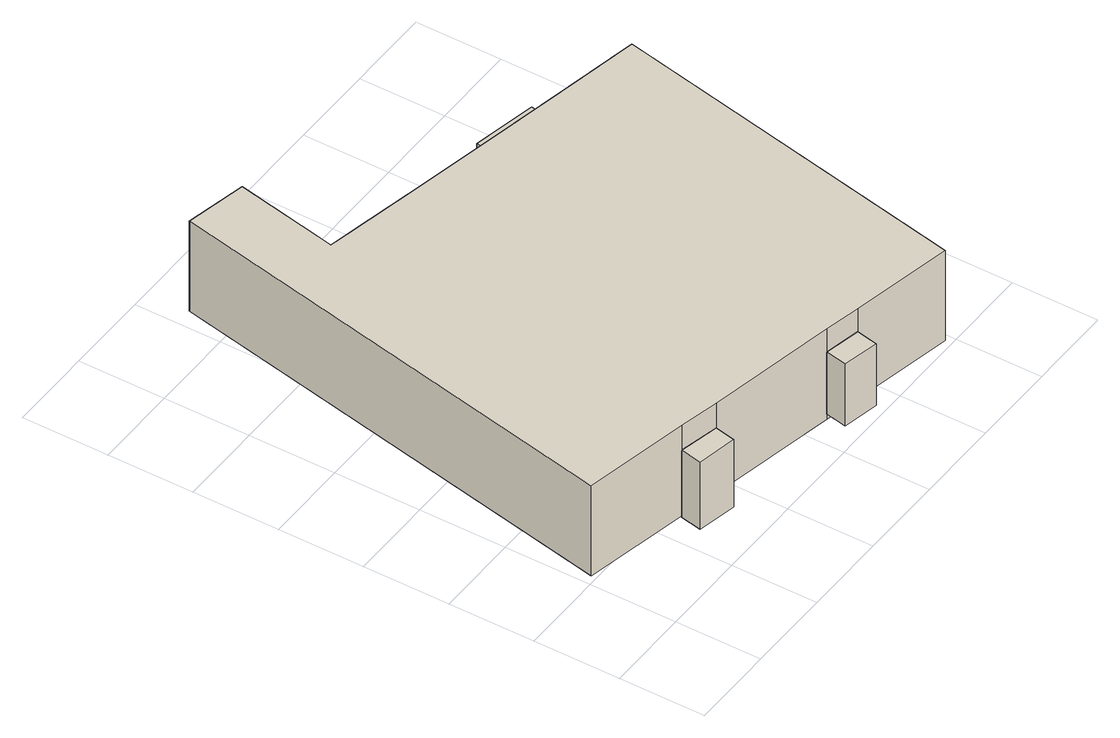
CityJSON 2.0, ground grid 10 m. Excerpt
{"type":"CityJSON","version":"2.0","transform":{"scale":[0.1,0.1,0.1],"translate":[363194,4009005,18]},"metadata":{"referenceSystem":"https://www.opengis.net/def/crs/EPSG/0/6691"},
"CityObjects":{
"building1":{"type":"Building","attributes":{"枝番":1,"利根川水系渡良瀬川洪水浸水想定区域（想定最大規模）.規模":"L2","利根川水系渡良瀬川洪水浸水想定区域（想定最大規模）.浸水ランク":"2","利根川水系渡良瀬川洪水浸水想定区域（想定最大規模）.浸水深":1.24,"利根川水系利根川洪水浸水想定区域（計画規模）.規模":"L1","利根川水系利根川洪水浸水想定区域（計画規模）.浸水ランク":"3","利根川水系利根川洪水浸水想定区域（計画規模）.浸水深":3.64,"利根川水系利根川洪水浸水想定区域（想定最大規模）.規模":"L2","利根川水系利根川洪水浸水想定区域（想定最大規模）.浸水ランク":"4","利根川水系利根川洪水浸水想定区域（想定最大規模）.浸水深":5.12,"measuredHeight":12.4,"BuildingDetails.prefecture":"10","BuildingDetails.city":"10207"},"geometry":[{"type":"Solid","lod":"1","boundaries":[[[[0,1,2,3]],[[2,4,5,3]],[[1,6,4,2]],[[0,7,6,1]],[[3,5,7,0]],[[4,6,7,5]]]]}]},
"building2":{"type":"Building","attributes":{"枝番":1,"利根川水系渡良瀬川洪水浸水想定区域（想定最大規模）.規模":"L2","利根川水系渡良瀬川洪水浸水想定区域（想定最大規模）.浸水ランク":"2","利根川水系渡良瀬川洪水浸水想定区域（想定最大規模）.浸水深":1.44,"利根川水系渡良瀬川洪水浸水想定区域（想定最大規模）.継続時間":22.4,"利根川水系利根川洪水浸水想定区域（計画規模）.規模":"L1","利根川水系利根川洪水浸水想定区域（計画規模）.浸水ランク":"3","利根川水系利根川洪水浸水想定区域（計画規模）.浸水深":3.83,"利根川水系利根川洪水浸水想定区域（想定最大規模）.規模":"L2","利根川水系利根川洪水浸水想定区域（想定最大規模）.浸水ランク":"4","利根川水系利根川洪水浸水想定区域（想定最大規模）.浸水深":5.32,"measuredHeight":11.5,"BuildingDetails.prefecture":"10","BuildingDetails.city":"10207"},"geometry":[{"type":"Solid","lod":"1","boundaries":[[[[8,9,10,11]],[[10,12,13,11]],[[9,14,12,10]],[[8,15,14,9]],[[11,13,15,8]],[[12,14,15,13]]]]}]},
"building3":{"type":"Building","attributes":{"枝番":1,"利根川水系渡良瀬川洪水浸水想定区域（想定最大規模）.規模":"L2","利根川水系渡良瀬川洪水浸水想定区域（想定最大規模）.浸水ランク":"1","利根川水系渡良瀬川洪水浸水想定区域（想定最大規模）.浸水深":0.34,"利根川水系利根川洪水浸水想定区域（計画規模）.規模":"L1","利根川水系利根川洪水浸水想定区域（計画規模）.浸水ランク":"2","利根川水系利根川洪水浸水想定区域（計画規模）.浸水深":2.74,"利根川水系利根川洪水浸水想定区域（想定最大規模）.規模":"L2","利根川水系利根川洪水浸水想定区域（想定最大規模）.浸水ランク":"3","利根川水系利根川洪水浸水想定区域（想定最大規模）.浸水深":4.22,"usage":"431","measuredHeight":13.2,"BuildingDetails.prefecture":"10","BuildingDetails.city":"10207","BuildingDetails.surveyYear":2016},"geometry":[{"type":"Solid","lod":"1","boundaries":[[[[16,17,18,19,20,21,22,23,24,25,26,27,28,29]],[[28,30,31,29]],[[27,32,30,28]],[[26,33,32,27]],[[25,34,33,26]],[[24,35,34,25]],[[23,36,35,24]],[[22,37,36,23]],[[21,38,37,22]],[[20,39,38,21]],[[19,40,39,20]],[[18,41,40,19]],[[17,42,41,18]],[[16,43,42,17]],[[29,31,43,16]],[[30,32,33,34,35,36,37,38,39,40,41,42,43,31]]]]}]},
"building4":{"type":"Building","attributes":{"枝番":1,"利根川水系渡良瀬川洪水浸水想定区域（想定最大規模）.規模":"L2","利根川水系渡良瀬川洪水浸水想定区域（想定最大規模）.浸水ランク":"1","利根川水系渡良瀬川洪水浸水想定区域（想定最大規模）.浸水深":0.24,"利根川水系渡良瀬川洪水浸水想定区域（想定最大規模）.継続時間":11.3,"利根川水系利根川洪水浸水想定区域（計画規模）.規模":"L1","利根川水系利根川洪水浸水想定区域（計画規模）.浸水ランク":"2","利根川水系利根川洪水浸水想定区域（計画規模）.浸水深":2.63,"利根川水系利根川洪水浸水想定区域（想定最大規模）.規模":"L2","利根川水系利根川洪水浸水想定区域（想定最大規模）.浸水ランク":"3","利根川水系利根川洪水浸水想定区域（想定最大規模）.浸水深":4.11,"usage":"431","measuredHeight":8.4,"BuildingDetails.prefecture":"10","BuildingDetails.city":"10207","BuildingDetails.surveyYear":2016},"geometry":[{"type":"Solid","lod":"1","boundaries":[[[[44,45,46,47]],[[46,48,49,47]],[[45,50,48,46]],[[44,51,50,45]],[[47,49,51,44]],[[48,50,51,49]]]]}]}
},
"vertices":[
[128,55,4],[133,80,4],[179,70,4],[174,46,4],[179,70,92],[174,46,92],[133,80,92],[128,55,92],
[325,15,13],[330,40,13],[372,31,13],[367,6,13],[372,31,94],[367,6,94],[330,40,94],[325,15,94],
[372,31,6],[330,40,6],[179,70,6],[133,80,6],[10,105,6],[120,649,6],[191,634,6],[167,514,6],[195,508,6],[272,492,6],[415,463,6],[490,448,6],[577,431,6],[491,7,6],[577,431,124],[491,7,124],[490,448,124],[415,463,124],[272,492,124],[195,508,124],[167,514,124],[191,634,124],[120,649,124],[10,105,124],[133,80,124],[179,70,124],[330,40,124],[372,31,124],
[415,463,14],[425,513,14],[500,498,14],[490,448,14],[500,498,66],[490,448,66],[425,513,66],[415,463,66]
]}
